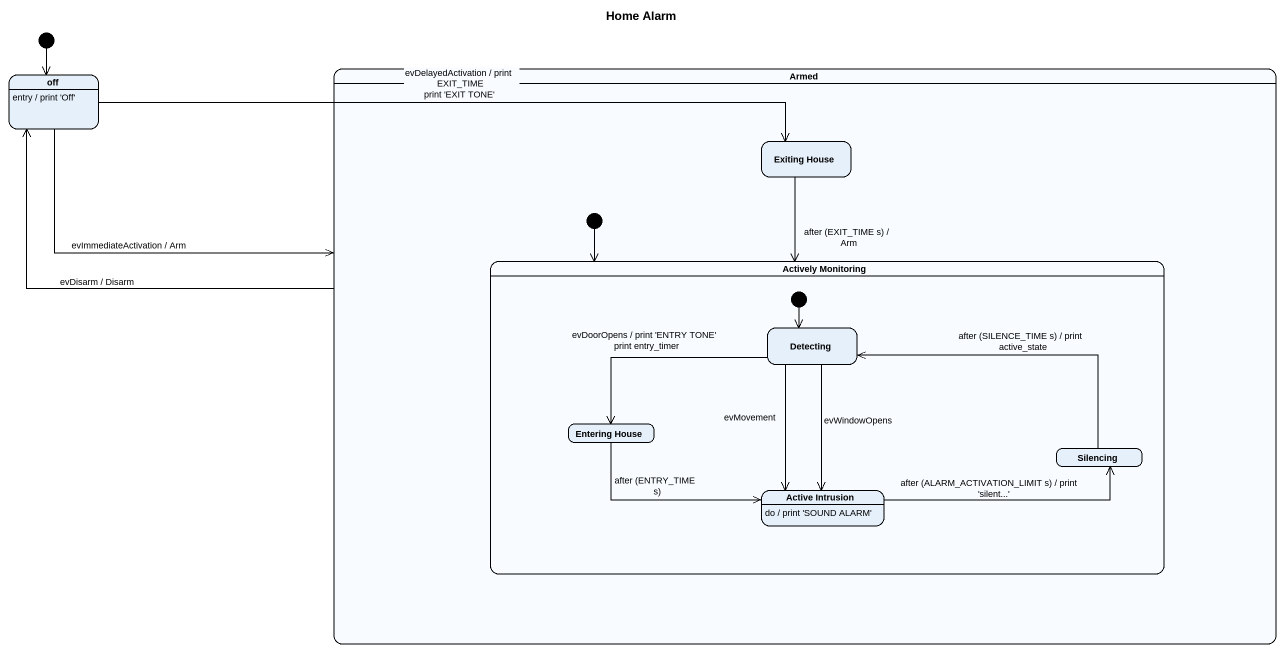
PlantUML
@startuml
title Home Alarm
hide empty description
state off
off : entry / print 'Off'
state Armed {
  state "Exiting House" as Exiting_House
  state "Actively Monitoring" as Actively_Monitoring {
    state Detecting
    state "Entering House" as Entering_House
    state Silencing
    state "Active Intrusion" as Active_Intrusion
    Active_Intrusion : do / print 'SOUND ALARM'
    [*] --> Detecting
  }
  [*] --> Actively_Monitoring
}
[*] --> off
off -right-> Armed : evImmediateActivation / Arm
off -right-> Exiting_House : evDelayedActivation / print EXIT_TIME print 'EXIT TONE'
Armed -left-> off : evDisarm / Disarm
Exiting_House --> Actively_Monitoring : after (EXIT_TIME s) / Arm
Detecting -left-> Entering_House : evDoorOpens / print 'ENTRY TONE' print entry_timer
Detecting --> Active_Intrusion : evMovement
Detecting --> Active_Intrusion : evWindowOpens
Entering_House -right-> Active_Intrusion : after (ENTRY_TIME s)
Silencing -left-> Detecting : after (SILENCE_TIME s) / print active_state
Active_Intrusion -right-> Silencing : after (ALARM_ACTIVATION_LIMIT s) / print 'silent...'
@enduml
